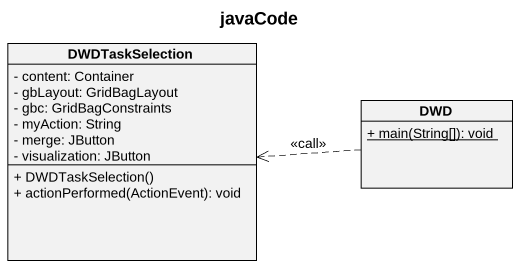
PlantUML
@startuml
title javaCode
hide circle
hide empty members
skinparam classAttributeIconSize 0
class DWDTaskSelection {
  - content: Container
  - gbLayout: GridBagLayout
  - gbc: GridBagConstraints
  - myAction: String
  - merge: JButton
  - visualization: JButton
  + DWDTaskSelection()
  + actionPerformed(ActionEvent): void
}
class DWD {
  {static} + main(String[]): void
}
DWD .left.> DWDTaskSelection : <<call>>
@enduml
